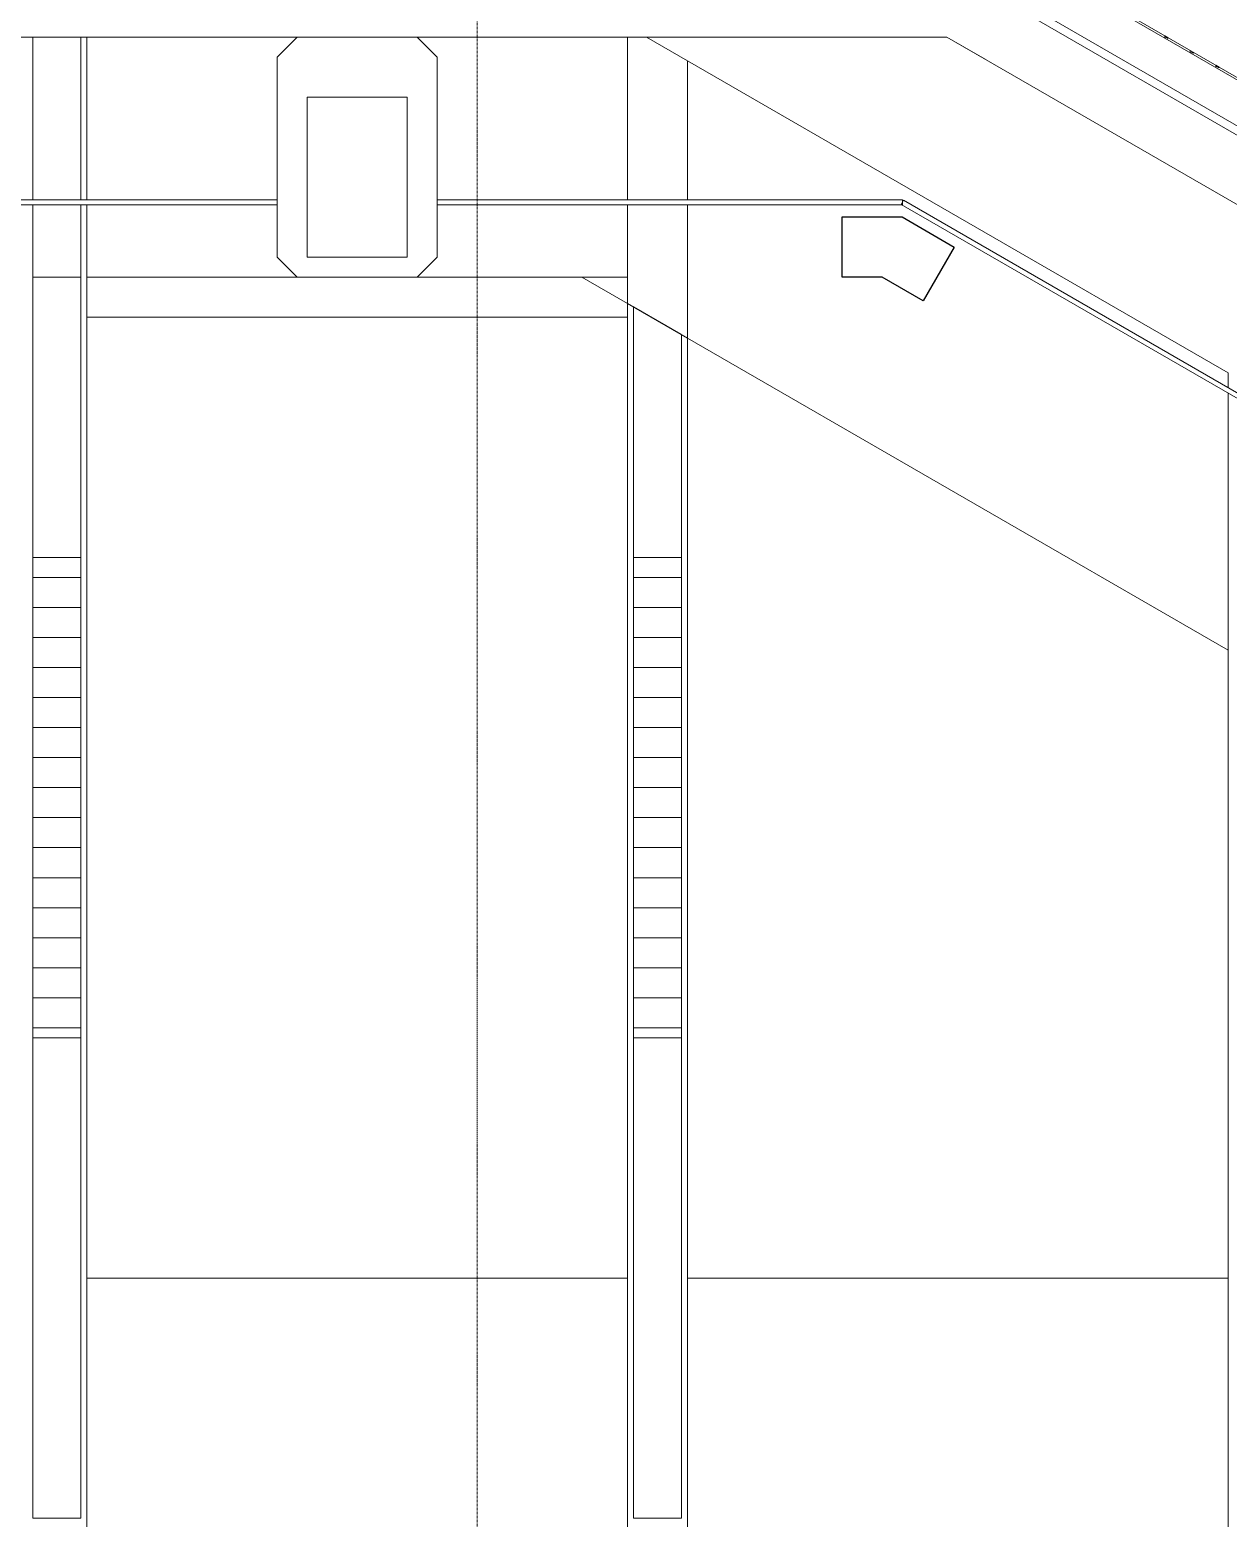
# Model space of a CAD drawing. Header units: millimetres. Extents: x 984 to 425800, y -34355 to 59419.
# Drawn here: x 351098 to 354091, y -15283 to -11565 of the extents above; entities that cross this region are included whole.
import ezdxf

# ---------------------------------------------------------------- set-up
doc = ezdxf.new("R2010")
doc.units = ezdxf.units.MM
doc.linetypes.add('DPA_Grid _ Level 100', pattern=[10, 5.5, -1.6, 1.3, -1.6])
for name, color, linetype, lineweight in [('A-COLS', 5, 'Continuous', 25), ('A-COLS-E', 1, 'Continuous', 9), ('A-COLS-HDLN', 2, 'Continuous', 9), ('A-DETL', 1, 'Continuous', 70), ('A-GENM', 1, 'Continuous', 9), ('A-GLAZ-CURT', 2, 'Continuous', 9), ('A-GLAZ-CWMG', 2, 'Continuous', 9), ('S-GRID', 251, 'Continuous', 9)]:
    doc.layers.add(name, color=color, linetype=linetype, lineweight=lineweight)

# ---------------------------------------------------------------- blocks, each defined once
blk = doc.blocks.new('System Panel - Entrance Glazed 12mm-11964253-4110-01 GROUND LEVEL - REFLECTED CEILING PLAN')
at = {"layer": 'A-GLAZ-CURT'}
for p, q in [((-618.2, -6), (-618.2, 6)), ((-618.2, 6), (543.2, 6)), ((543.2, -6), (-618.2, -6))]:
    blk.add_line(p, q, dxfattribs=at)
blk = doc.blocks.new('DPA_CP_Entrance Louver Grill Vertical Z - Louver Grill Vertical Z-V17-4110-01 GROUND LEVEL - REFLECTED CEILING PLAN')
at = {"layer": 'A-GLAZ-CURT'}
for p, q in [((-698.5, -0.4), (-698.5, -50)), ((-698.5, -50), (-698.5, -0.4)), ((-698.5, -50), (-698.5, -125)), ((-698.5, -125), (-698.5, -50)), ((-698.5, -50), (-698.5, -125)), ((-698.5, -125), (-698.5, -50)), ((-648.5, -200), (-650.5, -200)), ((650.5, -200), (648.5, -200))]:
    blk.add_line(p, q, dxfattribs=at)
blk = doc.blocks.new('System Panel - Entrance Glazed 12mm-V25-4110-01 GROUND LEVEL - REFLECTED CEILING PLAN')
at = {"layer": 'A-GLAZ-CURT'}
for p, q in [((-826.6, 6), (944.6, 6)), ((944.6, 6), (944.6, -6)), ((944.6, -6), (-826.6, -6))]:
    blk.add_line(p, q, dxfattribs=at)
blk = doc.blocks.new('System Panel - Entrance Glazed 12mm-11964251-4110-01 GROUND LEVEL - REFLECTED CEILING PLAN')
at = {"layer": 'A-GLAZ-CURT'}
for p, q in [((-487.5, 6), (812.5, 6)), ((812.5, 6), (812.5, -6)), ((812.5, -6), (-487.5, -6))]:
    blk.add_line(p, q, dxfattribs=at)
blk = doc.blocks.new('GM_Louver Grill Vertical Z - Z Profile-12047552-4110-01 GROUND LEVEL - REFLECTED CEILING PLAN')
at = {"layer": 'A-GENM'}
for p, q in [((46.4, -73), (40, -73)), ((40, -73), (40, -75)), ((40, -75), (40, -73)), ((40, -73), (46.4, -73)), ((50, -75), (46.8, -70)), ((46.8, -70), (50, -75)), ((40, -75), (50, -75)), ((50, -75), (40, -75))]:
    blk.add_line(p, q, dxfattribs=at)
blk = doc.blocks.new('DPA_Rectangular - 250 x 400 mm-11978455-4110-01 GROUND LEVEL - REFLECTED CEILING PLAN')
at = {"layer": 'A-COLS-E'}
for p, q in [((-200, -125), (-200, 125)), ((-200, 125), (200, 125)), ((200, 125), (200, -125)), ((200, -125), (-200, -125))]:
    blk.add_line(p, q, dxfattribs=at)
blk = doc.blocks.new('DPA_Rectangular Tuscan Column - Rectangular Tuscan Column-11934986-4110-01 GROUND LEVEL - REFLECTED CEILING PLAN')
at = {"layer": 'A-COLS-E'}
for p, q in [((-200, 250), (-150, 300)), ((-150, 300), (150, 300)), ((150, 300), (200, 250)), ((-200, -250), (-200, 250)), ((200, 250), (200, -250)), ((-150, -300), (-200, -250)), ((200, -250), (150, -300)), ((150, -300), (-150, -300))]:
    blk.add_line(p, q, dxfattribs=at)
at = {"layer": 'A-COLS-HDLN'}
for p, q in [((125, 150), (-125, 150)), ((-125, 150), (-125, -250)), ((125, -250), (125, 150)), ((-125, -250), (125, -250))]:
    blk.add_line(p, q, dxfattribs=at)
blk = doc.blocks.new('Columns 1 - Columns 1-11975805-4110-01 GROUND LEVEL - REFLECTED CEILING PLAN')
at = {"layer": 'A-COLS'}
for p, q in [((-663971.6, -12183), (-663971.6, -12032.5)), ((-663971.6, -12032.5), (-663821.6, -12032.5)), ((-663821.6, -12032.5), (-663691.7, -12107.5)), ((-663691.7, -12107.5), (-663769.2, -12241.8)), ((-663871.1, -12183), (-663971.6, -12183)), ((-663769.2, -12241.8), (-663871.1, -12183))]:
    blk.add_line(p, q, dxfattribs=at)
blk = doc.blocks.new('Rectangular Mullion - Entrance Louver Top-17464711-4110-01 GROUND LEVEL - REFLECTED CEILING PLAN')
at = {"layer": 'A-GLAZ-CWMG'}
for p, q in [((-662382.9, -12037.5), (-663592.7, -11339.1)), ((-663592.7, -11339.1), (-662382.9, -12037.5)), ((-663539.4, -11508.4), (-662442.9, -12141.5)), ((-663539.4, -11508.4), (-662442.9, -12141.5)), ((-663529.4, -11491.1), (-662432.9, -12124.1)), ((-663529.4, -11491.1), (-662432.9, -12124.1)), ((-663710.3, -11583), (-662517.9, -12271.4)), ((-663710.3, -11583), (-662517.9, -12271.4))]:
    blk.add_line(p, q, dxfattribs=at)
blk = doc.blocks.new('Rectangular Mullion - Entrance Louver Top-17623562-4110-01 GROUND LEVEL - REFLECTED CEILING PLAN')
at = {"layer": 'A-GLAZ-CWMG'}
for p, q in [((-663690.2, -11313), (-665122.2, -11313)), ((-665122.2, -11313), (-663690.2, -11313)), ((-665122.2, -11413), (-663821, -11413)), ((-665122.2, -11413), (-663821, -11413)), ((-665122.2, -11433), (-663821, -11433)), ((-665122.2, -11433), (-663821, -11433)), ((-665122.2, -11583), (-663710.3, -11583)), ((-665122.2, -11583), (-663710.3, -11583))]:
    blk.add_line(p, q, dxfattribs=at)
blk = doc.blocks.new('GM_Louver Grill Vertical Z - Z Profile-18333959-4110-01 GROUND LEVEL - REFLECTED CEILING PLAN')
at = {"layer": 'A-GENM'}
for p, q in [((40, -75), (50, -75)), ((50, -75), (40, -75))]:
    blk.add_line(p, q, dxfattribs=at)
blk = doc.blocks.new('Rectangular Mullion - 50x200-17464714-4110-01 GROUND LEVEL - REFLECTED CEILING PLAN')
at = {"layer": 'A-GLAZ-CWMG'}
for p, q in [((-663590.2, -11334.8), (-662380.4, -12033.2)), ((-662380.4, -12033.2), (-663590.2, -11334.8))]:
    blk.add_line(p, q, dxfattribs=at)
blk = doc.blocks.new('System Panel - DPA-AR_Metal Ceiling Rectangular Panel-V131-4110-01 GROUND LEVEL - REFLECTED CEILING PLAN')
at = {"layer": 'A-GLAZ-CURT'}
for p, q in [((-679507.4, -14683), (-680857.4, -14683)), ((-680857.4, -14683), (-680857.4, -17083)), ((-680857.4, -17083), (-680857.4, -14683)), ((-680857.4, -14683), (-679507.4, -14683)), ((-679507.4, -17083), (-679507.4, -14683)), ((-679507.4, -14683), (-679507.4, -17083)), ((-680857.4, -17083), (-679507.4, -17083)), ((-679507.4, -17083), (-680857.4, -17083))]:
    blk.add_line(p, q, dxfattribs=at)
blk = doc.blocks.new('DPA_CP_Metal Ceiling Panel - Vertical Panel Entrance-12683665-4110-01 GROUND LEVEL - REFLECTED CEILING PLAN')
at = {"layer": 'A-GLAZ-CURT'}
for p, q in [((-680992.4, -14082.9), (-680872.4, -14082.9)), ((-680992.4, -14082.9), (-680992.4, -15282.9)), ((-680992.4, -14082.9), (-680992.4, -15282.9)), ((-680872.4, -14082.9), (-680992.4, -14082.9)), ((-680992.4, -14082.9), (-680872.4, -14082.9)), ((-680992.4, -15282.9), (-680992.4, -14082.9)), ((-680872.4, -14082.9), (-680872.4, -15282.9)), ((-680872.4, -15282.9), (-680872.4, -14082.9)), ((-680872.4, -14082.9), (-680872.4, -15282.9)), ((-680992.4, -15282.9), (-680872.4, -15282.9)), ((-680992.4, -15282.9), (-680872.4, -15282.9)), ((-680872.4, -15282.9), (-680992.4, -15282.9))]:
    blk.add_line(p, q, dxfattribs=at)
blk = doc.blocks.new('DPA_CP_Metal Ceiling Luminaire - Linear Luminaire Entrance-V130-4110-01 GROUND LEVEL - REFLECTED CEILING PLAN')
at = {"layer": 'A-GLAZ-CURT'}
h = blk.add_hatch(dxfattribs=at)
h.set_pattern_fill('FP_14', color=256, style=0, pattern_type=2)
h.set_pattern_definition([(0, (-679466.046, -16082.944), (0, -75), [])])
h.paths.add_polyline_path([(-680872.4, -16482.9), (-680872.4, -15282.9), (-680992.4, -15282.9), (-680992.4, -16482.9)])
for p, q in [((-680992.4, -15282.9), (-680992.4, -16482.9)), ((-680872.4, -15282.9), (-680992.4, -15282.9)), ((-680992.4, -15282.9), (-680872.4, -15282.9)), ((-680992.4, -16482.9), (-680992.4, -15282.9)), ((-680872.4, -16482.9), (-680872.4, -15282.9)), ((-680872.4, -15282.9), (-680872.4, -16482.9)), ((-680992.4, -16482.9), (-680872.4, -16482.9)), ((-680872.4, -16482.9), (-680992.4, -16482.9))]:
    blk.add_line(p, q, dxfattribs=at)
blk = doc.blocks.new('DPA_CP_Metal Ceiling Panel - Vertical Panel Entrance-12683620-4110-01 GROUND LEVEL - REFLECTED CEILING PLAN')
at = {"layer": 'A-GLAZ-CURT'}
for p, q in [((-680992.4, -16482.9), (-680872.4, -16482.9)), ((-680992.4, -16482.9), (-680992.4, -17182.9)), ((-680992.4, -16482.9), (-680992.4, -17182.9)), ((-680872.4, -16482.9), (-680992.4, -16482.9)), ((-680992.4, -16482.9), (-680872.4, -16482.9)), ((-680992.4, -17182.9), (-680992.4, -16482.9)), ((-680872.4, -16482.9), (-680872.4, -17182.9)), ((-680872.4, -17182.9), (-680872.4, -16482.9)), ((-680872.4, -16482.9), (-680872.4, -17182.9)), ((-680992.4, -17182.9), (-680872.4, -17182.9)), ((-680992.4, -17182.9), (-680872.4, -17182.9)), ((-680872.4, -17182.9), (-680992.4, -17182.9))]:
    blk.add_line(p, q, dxfattribs=at)
blk = doc.blocks.new('System Panel - DPA-AR_Metal Ceiling Rectangular Panel-12685133-4110-01 GROUND LEVEL - REFLECTED CEILING PLAN')
at = {"layer": 'A-GLAZ-CURT'}
for p, q in [((-663007.4, -13114.6), (-664357.4, -12335.2)), ((-664357.4, -12335.2), (-664357.4, -14683)), ((-664357.4, -14683), (-664357.4, -12335.2)), ((-664357.4, -12335.2), (-663007.4, -13114.6)), ((-663007.4, -14683), (-663007.4, -13114.6)), ((-663007.4, -13114.6), (-663007.4, -14683)), ((-664357.4, -14683), (-663007.4, -14683)), ((-663007.4, -14683), (-664357.4, -14683))]:
    blk.add_line(p, q, dxfattribs=at)
blk = doc.blocks.new('System Panel - DPA-AR_Metal Ceiling Rectangular Panel-12684870-4110-01 GROUND LEVEL - REFLECTED CEILING PLAN')
at = {"layer": 'A-GLAZ-CURT'}
for p, q in [((-664621.1, -12183), (-665857.4, -12183)), ((-665857.4, -12183), (-665857.4, -12283)), ((-665857.4, -12283), (-665857.4, -12183)), ((-665857.4, -12183), (-664621.1, -12183)), ((-664507.4, -12248.6), (-664621.1, -12183)), ((-664621.1, -12183), (-664507.4, -12248.6)), ((-664507.4, -12283), (-664507.4, -12248.6)), ((-664507.4, -12248.6), (-664507.4, -12283)), ((-665857.4, -12283), (-664507.4, -12283)), ((-664507.4, -12283), (-665857.4, -12283))]:
    blk.add_line(p, q, dxfattribs=at)
blk = doc.blocks.new('System Panel - DPA-AR_Metal Ceiling Rectangular Panel-12686984-4110-01 GROUND LEVEL - REFLECTED CEILING PLAN')
at = {"layer": 'A-GLAZ-CURT'}
for p, q in [((-664492.4, -12257.2), (-664492.4, -12882.9)), ((-664374.3, -12325.4), (-664492.4, -12257.2)), ((-664492.4, -12257.2), (-664374.3, -12325.4)), ((-664492.4, -12882.9), (-664492.4, -12257.2)), ((-664372.4, -12882.9), (-664372.4, -12326.5)), ((-664372.4, -12326.5), (-664372.4, -12882.9)), ((-664492.4, -12882.9), (-664372.4, -12882.9)), ((-664372.4, -12882.9), (-664492.4, -12882.9))]:
    blk.add_line(p, q, dxfattribs=at)
blk = doc.blocks.new('DPA_CP_Metal Ceiling Panel - Vertical Panel Entrance-16079906-4110-01 GROUND LEVEL - REFLECTED CEILING PLAN')
at = {"layer": 'A-GLAZ-CURT'}
for p, q in [((-676492.4, -11583), (-676372.4, -11583)), ((-676492.4, -11583), (-676492.4, -11990)), ((-676492.4, -11583), (-676492.4, -11990)), ((-676372.4, -11583), (-676492.4, -11583)), ((-676492.4, -11583), (-676372.4, -11583)), ((-676492.4, -11990), (-676492.4, -11583)), ((-676372.4, -11583), (-676372.4, -11990)), ((-676372.4, -11990), (-676372.4, -11583)), ((-676372.4, -11583), (-676372.4, -11990)), ((-676492.4, -12002), (-676492.4, -12182.9)), ((-676492.4, -12002), (-676492.4, -12182.9)), ((-676492.4, -12182.9), (-676492.4, -12002)), ((-676372.4, -12002), (-676372.4, -12182.9)), ((-676372.4, -12182.9), (-676372.4, -12002)), ((-676372.4, -12002), (-676372.4, -12182.9)), ((-676492.4, -12182.9), (-676372.4, -12182.9)), ((-676492.4, -12182.9), (-676372.4, -12182.9)), ((-676372.4, -12182.9), (-676492.4, -12182.9))]:
    blk.add_line(p, q, dxfattribs=at)
blk = doc.blocks.new('System Panel - DPA-AR_Metal Ceiling Rectangular Panel-16080539-4110-01 GROUND LEVEL - REFLECTED CEILING PLAN')
at = {"layer": 'A-GLAZ-CURT'}
for p, q in [((-663007.4, -12421.8), (-664357.4, -11642.4)), ((-664357.4, -11642.4), (-664357.4, -11990)), ((-664357.4, -11990), (-664357.4, -11642.4)), ((-664357.4, -11642.4), (-663007.4, -12421.8)), ((-664357.4, -12002), (-664357.4, -12335.2)), ((-664357.4, -12335.2), (-664357.4, -12002)), ((-664357.4, -12335.2), (-663007.4, -13114.6)), ((-663007.4, -13114.6), (-664357.4, -12335.2)), ((-663007.4, -12458.8), (-663007.4, -12421.8)), ((-663007.4, -12421.8), (-663007.4, -12458.8)), ((-663007.4, -13114.6), (-663007.4, -12472.6)), ((-663007.4, -12472.6), (-663007.4, -13114.6))]:
    blk.add_line(p, q, dxfattribs=at)
blk = doc.blocks.new('System Panel - DPA-AR_Metal Ceiling Rectangular Panel-V180-4110-01 GROUND LEVEL - REFLECTED CEILING PLAN')
at = {"layer": 'A-GLAZ-CURT'}
for p, q in [((-670507.4, -11583), (-671857.4, -11583)), ((-671857.4, -11583), (-671857.4, -11990)), ((-671857.4, -11990), (-671857.4, -11583)), ((-671857.4, -11583), (-670507.4, -11583)), ((-670507.4, -11990), (-670507.4, -11583)), ((-670507.4, -11583), (-670507.4, -11990)), ((-671857.4, -12002), (-671857.4, -12183)), ((-671857.4, -12183), (-671857.4, -12002)), ((-670507.4, -12183), (-670507.4, -12002)), ((-670507.4, -12002), (-670507.4, -12183)), ((-671857.4, -12183), (-670507.4, -12183)), ((-670507.4, -12183), (-671857.4, -12183))]:
    blk.add_line(p, q, dxfattribs=at)
blk = doc.blocks.new('System Panel - Glazed-16080501-4110-01 GROUND LEVEL - REFLECTED CEILING PLAN')
at = {"layer": 'A-GLAZ-CURT'}
for p, q in [((-664507.4, -11583), (-664507.4, -11990)), ((-664460.3, -11583), (-664507.4, -11583)), ((-664507.4, -11583), (-664460.3, -11583)), ((-664507.4, -11990), (-664507.4, -11583)), ((-664357.4, -11642.4), (-664460.3, -11583)), ((-664460.3, -11583), (-664357.4, -11642.4)), ((-664357.4, -11990), (-664357.4, -11642.4)), ((-664357.4, -11642.4), (-664357.4, -11990)), ((-664507.4, -12002), (-664507.4, -12248.6)), ((-664507.4, -12248.6), (-664507.4, -12002)), ((-664357.4, -12335.2), (-664357.4, -12002)), ((-664357.4, -12002), (-664357.4, -12335.2)), ((-664507.4, -12248.6), (-664357.4, -12335.2)), ((-664357.4, -12335.2), (-664507.4, -12248.6))]:
    blk.add_line(p, q, dxfattribs=at)
blk = doc.blocks.new('Rectangular Mullion - Entrance Louver Top-V209-4110-01 GROUND LEVEL - REFLECTED CEILING PLAN')
at = {"layer": 'A-GLAZ-CWMG'}
for p, q in [((-665122.2, -11313), (-666554.2, -11313)), ((-666554.2, -11313), (-665122.2, -11313)), ((-666554.2, -11413), (-665122.2, -11413)), ((-666554.2, -11413), (-665122.2, -11413)), ((-666554.2, -11433), (-665122.2, -11433)), ((-666554.2, -11433), (-665122.2, -11433)), ((-666554.2, -11583), (-665122.2, -11583)), ((-666554.2, -11583), (-665122.2, -11583))]:
    blk.add_line(p, q, dxfattribs=at)

msp = doc.modelspace()

# ---------------------------------------------------------------- linework, layer by layer
at = {"layer": 'A-DETL', "lineweight": 9}
for p, q in [((353277.2, -11583), (353387.9, -11583)), ((353387.9, -11583), (353483.7, -11638.3))]:
    msp.add_line(p, q, dxfattribs=at)
at = {"layer": 'S-GRID', "linetype": 'DPA_Grid _ Level 100'}
msp.add_line((352215.8, -30742.3), (352215.8, 54919.2), dxfattribs=at)

# ---------------------------------------------------------------- block references
at = {"layer": 'A-COLS-E'}
for name, p in [('DPA_Rectangular Tuscan Column - Rectangular Tuscan Column-11934986-4110-01 GROUND LEVEL - REFLECTED CEILING PLAN', (351915.8, -11883)), ('Columns 1 - Columns 1-11975805-4110-01 GROUND LEVEL - REFLECTED CEILING PLAN', (1017098.2, 0))]:
    msp.add_blockref(name, p, dxfattribs=at)
at = {"layer": 'A-COLS-E', "rotation": 269.999999999999}
msp.add_blockref('DPA_Rectangular - 250 x 400 mm-11978455-4110-01 GROUND LEVEL - REFLECTED CEILING PLAN', (351915.8, -11933), dxfattribs=at)
at = {"layer": 'A-GENM', "rotation": 149.9999999999995}
for name, p in [('GM_Louver Grill Vertical Z - Z Profile-12047552-4110-01 GROUND LEVEL - REFLECTED CEILING PLAN', (353938.2, -11669.7)), ('GM_Louver Grill Vertical Z - Z Profile-18333959-4110-01 GROUND LEVEL - REFLECTED CEILING PLAN', (353938.2, -11669.7)), ('GM_Louver Grill Vertical Z - Z Profile-12047552-4110-01 GROUND LEVEL - REFLECTED CEILING PLAN', (354001.7, -11706.4)), ('GM_Louver Grill Vertical Z - Z Profile-18333959-4110-01 GROUND LEVEL - REFLECTED CEILING PLAN', (354001.7, -11706.4)), ('GM_Louver Grill Vertical Z - Z Profile-12047552-4110-01 GROUND LEVEL - REFLECTED CEILING PLAN', (354065.3, -11743.1)), ('GM_Louver Grill Vertical Z - Z Profile-18333959-4110-01 GROUND LEVEL - REFLECTED CEILING PLAN', (354065.3, -11743.1))]:
    msp.add_blockref(name, p, dxfattribs=at)
at = {"layer": 'A-GLAZ-CURT'}
for name, p, rotation in [('DPA_CP_Entrance Louver Grill Vertical Z - Louver Grill Vertical Z-V17-4110-01 GROUND LEVEL - REFLECTED CEILING PLAN', (354012.9, -11857.2), 149.9999999999995), ('System Panel - Entrance Glazed 12mm-11964251-4110-01 GROUND LEVEL - REFLECTED CEILING PLAN', (351228.3, -11996), 180), ('System Panel - Entrance Glazed 12mm-11964253-4110-01 GROUND LEVEL - REFLECTED CEILING PLAN', (352659, -11996), 180), ('System Panel - Entrance Glazed 12mm-V25-4110-01 GROUND LEVEL - REFLECTED CEILING PLAN', (354095.2, -12468.3), 150)]:
    msp.add_blockref(name, p, dxfattribs=dict(at, rotation=rotation))
for name, p in [('DPA_CP_Metal Ceiling Panel - Vertical Panel Entrance-16079906-4110-01 GROUND LEVEL - REFLECTED CEILING PLAN', (1027598.2, 0)), ('System Panel - DPA-AR_Metal Ceiling Rectangular Panel-V180-4110-01 GROUND LEVEL - REFLECTED CEILING PLAN', (1023098.2, 0)), ('System Panel - Glazed-16080501-4110-01 GROUND LEVEL - REFLECTED CEILING PLAN', (1017098.2, 0)), ('System Panel - DPA-AR_Metal Ceiling Rectangular Panel-16080539-4110-01 GROUND LEVEL - REFLECTED CEILING PLAN', (1017098.2, 0)), ('DPA_CP_Metal Ceiling Panel - Vertical Panel Entrance-12683620-4110-01 GROUND LEVEL - REFLECTED CEILING PLAN', (1032098.2, 4300)), ('System Panel - DPA-AR_Metal Ceiling Rectangular Panel-12684870-4110-01 GROUND LEVEL - REFLECTED CEILING PLAN', (1017098.2, 0)), ('System Panel - DPA-AR_Metal Ceiling Rectangular Panel-12686984-4110-01 GROUND LEVEL - REFLECTED CEILING PLAN', (1017098.2, 0)), ('System Panel - DPA-AR_Metal Ceiling Rectangular Panel-V131-4110-01 GROUND LEVEL - REFLECTED CEILING PLAN', (1032098.2, 2400)), ('System Panel - DPA-AR_Metal Ceiling Rectangular Panel-12685133-4110-01 GROUND LEVEL - REFLECTED CEILING PLAN', (1017098.2, 0)), ('DPA_CP_Metal Ceiling Luminaire - Linear Luminaire Entrance-V130-4110-01 GROUND LEVEL - REFLECTED CEILING PLAN', (1032098.2, 2400)), ('DPA_CP_Metal Ceiling Luminaire - Linear Luminaire Entrance-V130-4110-01 GROUND LEVEL - REFLECTED CEILING PLAN', (1033598.2, 2400)), ('DPA_CP_Metal Ceiling Panel - Vertical Panel Entrance-12683665-4110-01 GROUND LEVEL - REFLECTED CEILING PLAN', (1032098.2, 0)), ('DPA_CP_Metal Ceiling Panel - Vertical Panel Entrance-12683665-4110-01 GROUND LEVEL - REFLECTED CEILING PLAN', (1033598.2, 0)), ('System Panel - DPA-AR_Metal Ceiling Rectangular Panel-V131-4110-01 GROUND LEVEL - REFLECTED CEILING PLAN', (1032098.2, 0)), ('System Panel - DPA-AR_Metal Ceiling Rectangular Panel-V131-4110-01 GROUND LEVEL - REFLECTED CEILING PLAN', (1033598.2, 0))]:
    msp.add_blockref(name, p, dxfattribs=at)
at = {"layer": 'A-GLAZ-CWMG'}
for name in ['Rectangular Mullion - Entrance Louver Top-V209-4110-01 GROUND LEVEL - REFLECTED CEILING PLAN', 'Rectangular Mullion - Entrance Louver Top-17623562-4110-01 GROUND LEVEL - REFLECTED CEILING PLAN', 'Rectangular Mullion - Entrance Louver Top-17464711-4110-01 GROUND LEVEL - REFLECTED CEILING PLAN', 'Rectangular Mullion - 50x200-17464714-4110-01 GROUND LEVEL - REFLECTED CEILING PLAN']:
    msp.add_blockref(name, (1017098.2, 0), dxfattribs=at)

doc.saveas('drawing.dxf')
